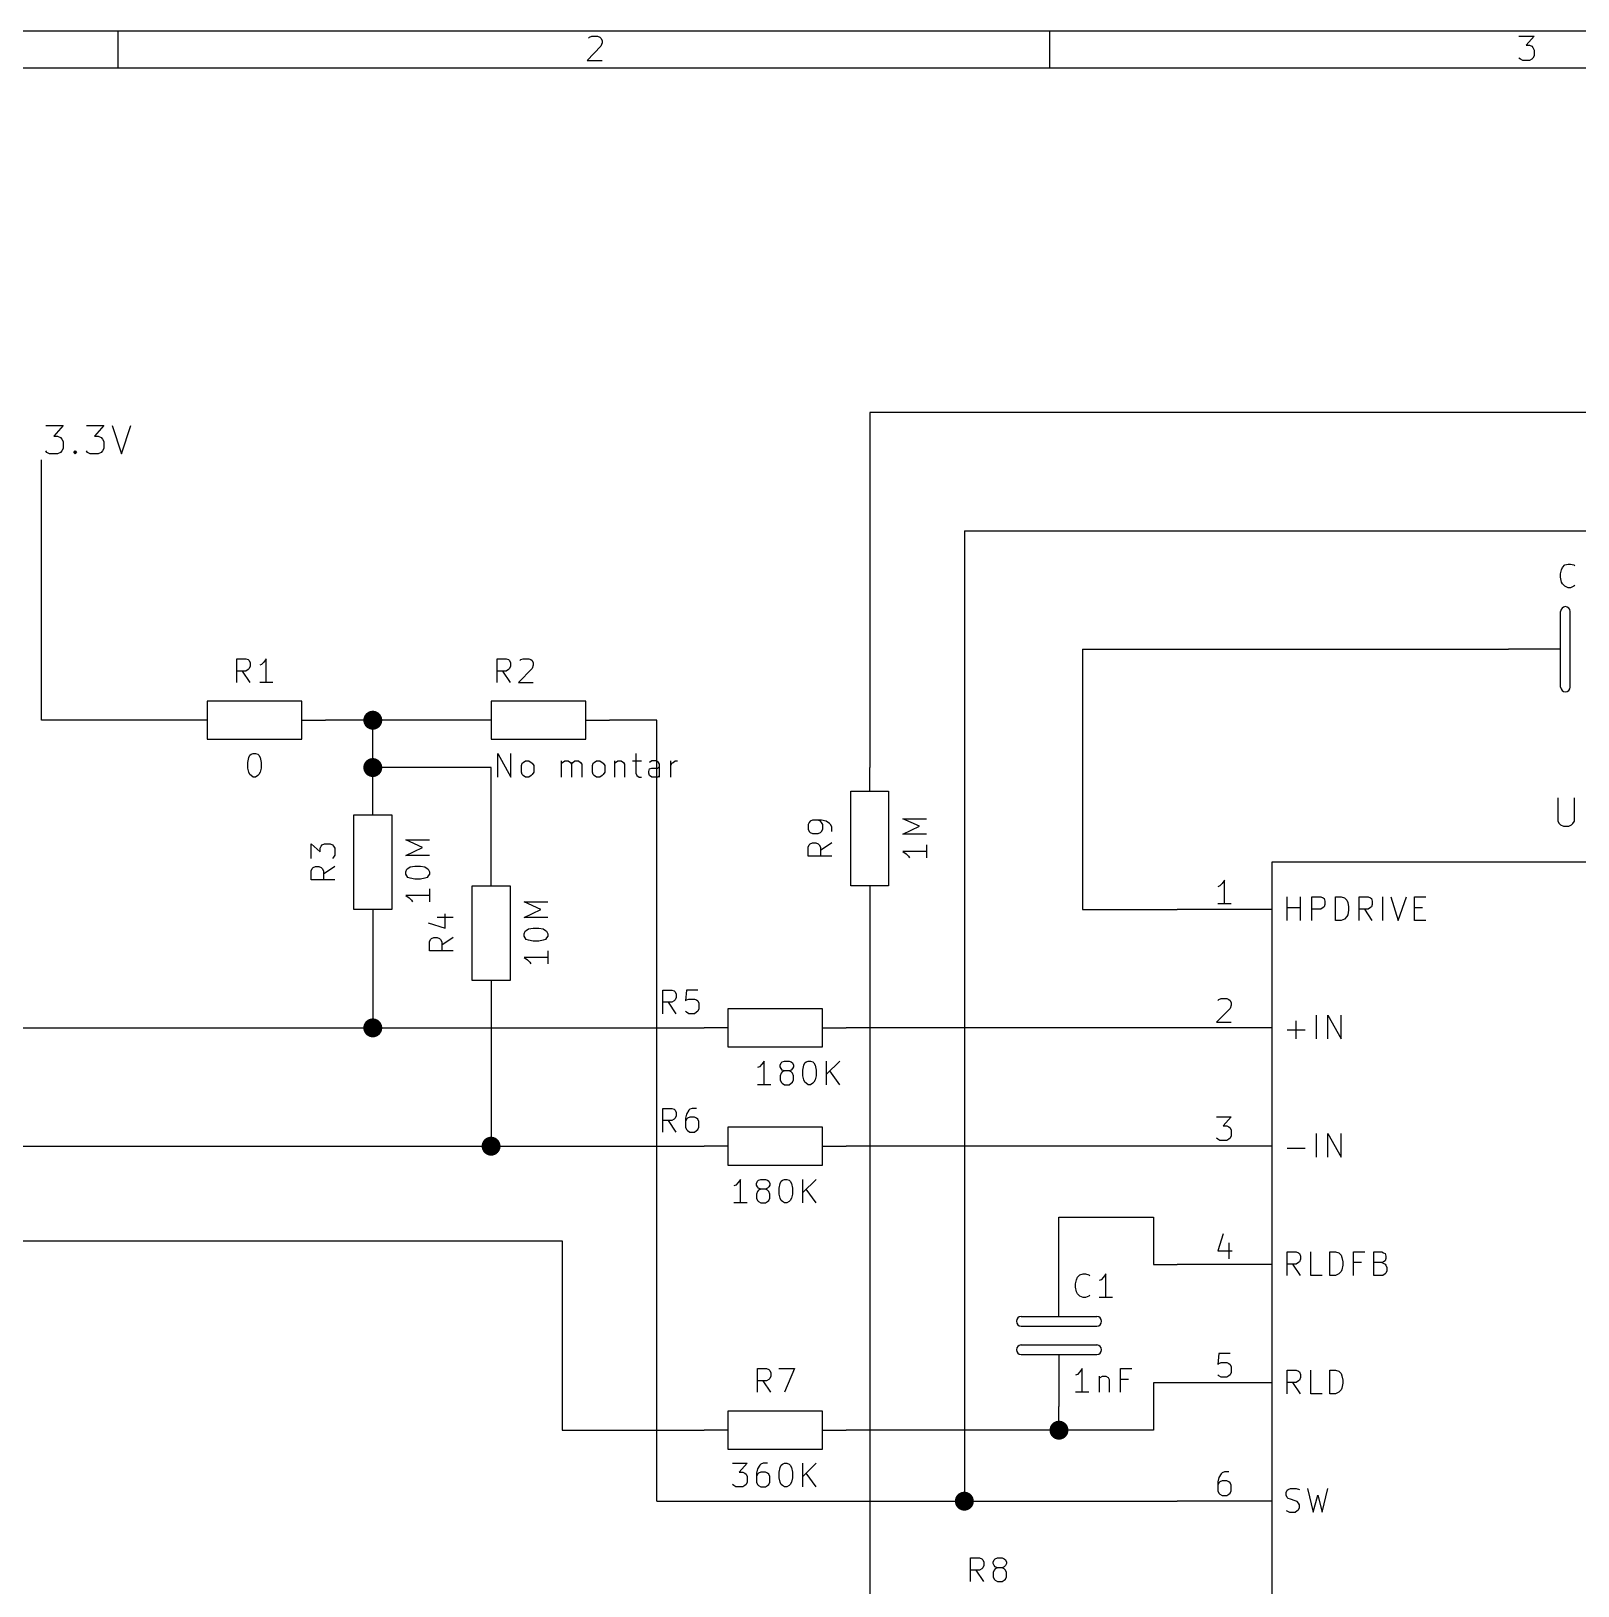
# Model space of a CAD drawing. Extents: x 10 to 287, y -200 to -10.
# Drawn here: x 55.3 to 138.3, y -93.4 to -10 of the extents above; entities that cross this region are included whole.
import ezdxf

# ---------------------------------------------------------------- set-up
doc = ezdxf.new("R2010")
doc.units = 0
doc.header["$MEASUREMENT"] = 0

msp = doc.modelspace()

# ---------------------------------------------------------------- linework, layer by layer
at = {"layer": 'Cyan 2'}
for p, q in [((137.414, -39.1414), (137.465, -38.9128)), ((137.414, -39.3192), (137.414, -39.1414)), ((137.465, -38.9128), (137.516, -38.7858)), ((137.516, -38.7858), (137.643, -38.6588)), ((137.643, -38.6588), (137.82, -38.608)), ((137.82, -38.608), (137.947, -38.608)), ((137.947, -38.608), (138.125, -38.6588)), ((138.125, -38.6588), (138.176, -38.7096)), ((137.465, -39.5732), (137.414, -39.3192)), ((137.516, -39.6748), (137.465, -39.5732)), ((137.643, -39.8018), (137.516, -39.6748)), ((137.82, -39.878), (137.643, -39.8018)), ((137.947, -39.878), (137.82, -39.878)), ((138.125, -39.8018), (137.947, -39.878)), ((138.176, -39.751), (138.125, -39.8018)), ((66.3702, -44.958), (66.3702, -43.688)), ((66.3702, -43.688), (66.8528, -43.688)), ((66.8528, -43.688), (66.9798, -43.7388)), ((66.9798, -43.7388), (67.0306, -43.7896)), ((67.0306, -44.2214), (66.9798, -44.2722)), ((67.0306, -43.7896), (67.0814, -43.9166)), ((67.0814, -44.0944), (67.0306, -44.2214)), ((67.0814, -43.9166), (67.0814, -44.0944)), ((67.691, -43.9928), (67.5894, -44.0436)), ((67.818, -43.8658), (67.691, -43.9928)), ((67.945, -43.688), (67.818, -43.8658)), ((67.945, -44.958), (67.945, -43.688)), ((80.3402, -44.958), (80.3402, -43.688)), ((80.3402, -43.688), (80.8228, -43.688)), ((80.8228, -43.688), (80.9498, -43.7388)), ((80.9498, -43.7388), (81.0006, -43.7896)), ((81.0006, -44.2214), (80.9498, -44.2722)), ((81.0006, -43.7896), (81.0514, -43.9166)), ((81.0514, -44.0944), (81.0006, -44.2214)), ((81.0514, -43.9166), (81.0514, -44.0944)), ((82.2198, -44.2214), (81.4832, -44.958)), ((81.5594, -43.7896), (81.6102, -43.7388)), ((81.6102, -43.7388), (81.7372, -43.688)), ((81.7372, -43.688), (82.042, -43.688)), ((82.042, -43.688), (82.1436, -43.7388)), ((82.1436, -43.7388), (82.2198, -43.7896)), ((82.2198, -43.7896), (82.2706, -43.9166)), ((82.2706, -44.0436), (82.2198, -44.2214)), ((82.2706, -43.9166), (82.2706, -44.0436)), ((66.8528, -44.3484), (66.3702, -44.3484)), ((67.0814, -44.958), (66.675, -44.3484)), ((66.9798, -44.2722), (66.8528, -44.3484)), ((68.3006, -44.958), (67.5894, -44.958)), ((80.8228, -44.3484), (80.3402, -44.3484)), ((81.0514, -44.958), (80.645, -44.3484)), ((80.9498, -44.2722), (80.8228, -44.3484)), ((81.4832, -44.958), (82.2706, -44.958)), ((66.9544, -49.2506), (67.0052, -48.9966)), ((67.0052, -48.9966), (67.056, -48.8696)), ((67.056, -48.8696), (67.1322, -48.8188)), ((67.1322, -48.8188), (67.2338, -48.768)), ((67.2338, -48.768), (67.3608, -48.768)), ((67.3608, -48.768), (67.4878, -48.8188)), ((67.4878, -48.8188), (67.5386, -48.8696)), ((67.5386, -48.8696), (67.6148, -48.9966)), ((67.6148, -48.9966), (67.6656, -49.2506)), ((80.3656, -50.038), (80.3656, -48.768)), ((80.3656, -48.768), (81.0768, -50.038)), ((81.0768, -50.038), (81.0768, -48.768)), ((81.7372, -49.2506), (81.8642, -49.1744)), ((81.8642, -49.1744), (82.042, -49.1744)), ((82.042, -49.1744), (82.169, -49.2506)), ((83.7946, -50.038), (83.7946, -49.1744)), ((83.8454, -49.2506), (83.9724, -49.1744)), ((83.9724, -49.1744), (84.1502, -49.1744)), ((84.1502, -49.1744), (84.2772, -49.2506)), ((84.4042, -49.2506), (84.5058, -49.1744)), ((84.5058, -49.1744), (84.709, -49.1744)), ((84.709, -49.1744), (84.8106, -49.2506)), ((85.5472, -49.2506), (85.6742, -49.1744)), ((85.6742, -49.1744), (85.852, -49.1744)), ((85.852, -49.1744), (85.979, -49.2506)), ((86.6394, -49.1744), (86.6394, -50.038)), ((86.6902, -49.2506), (86.8172, -49.1744)), ((86.8172, -49.1744), (86.995, -49.1744)), ((86.995, -49.1744), (87.122, -49.2506)), ((87.6046, -49.1744), (88.0872, -49.1744)), ((87.7824, -48.768), (87.7824, -49.8348)), ((88.646, -49.1744), (88.519, -49.2506)), ((88.8746, -49.1744), (88.646, -49.1744)), ((89.0016, -49.2506), (88.8746, -49.1744)), ((89.662, -50.038), (89.662, -49.1744)), ((89.789, -49.2506), (89.8906, -49.1744)), ((89.8906, -49.1744), (90.0176, -49.1744)), ((66.9544, -49.5554), (66.9544, -49.2506)), ((67.0052, -49.784), (66.9544, -49.5554)), ((67.056, -49.911), (67.0052, -49.784)), ((67.1322, -49.9618), (67.056, -49.911)), ((67.2338, -50.038), (67.1322, -49.9618)), ((67.3608, -50.038), (67.2338, -50.038)), ((67.4878, -49.9618), (67.3608, -50.038)), ((67.5386, -49.911), (67.4878, -49.9618)), ((67.6148, -49.784), (67.5386, -49.911)), ((67.6656, -49.5554), (67.6148, -49.784)), ((67.6656, -49.2506), (67.6656, -49.5554)), ((81.6356, -49.4284), (81.6864, -49.3014)), ((81.6356, -49.784), (81.6356, -49.4284)), ((81.6864, -49.911), (81.6356, -49.784)), ((81.6864, -49.3014), (81.7372, -49.2506)), ((81.7372, -49.9618), (81.6864, -49.911)), ((81.8642, -50.038), (81.7372, -49.9618)), ((82.042, -50.038), (81.8642, -50.038)), ((82.169, -49.9618), (82.042, -50.038)), ((82.169, -49.2506), (82.2198, -49.3014)), ((82.2198, -49.911), (82.169, -49.9618)), ((82.2198, -49.3014), (82.296, -49.4284)), ((82.296, -49.784), (82.2198, -49.911)), ((82.296, -49.4284), (82.296, -49.784)), ((83.7946, -49.3014), (83.8454, -49.2506)), ((84.2772, -49.2506), (84.328, -49.3522)), ((84.328, -49.3522), (84.4042, -49.2506)), ((84.328, -49.3522), (84.328, -50.038)), ((84.8106, -49.2506), (84.8868, -49.3522)), ((84.8868, -49.3522), (84.8868, -50.038)), ((85.4456, -49.4284), (85.4964, -49.3014)), ((85.4456, -49.784), (85.4456, -49.4284)), ((85.4964, -49.911), (85.4456, -49.784)), ((85.4964, -49.3014), (85.5472, -49.2506)), ((85.5472, -49.9618), (85.4964, -49.911)), ((85.6742, -50.038), (85.5472, -49.9618)), ((85.852, -50.038), (85.6742, -50.038)), ((85.979, -49.9618), (85.852, -50.038)), ((85.979, -49.2506), (86.0298, -49.3014)), ((86.0298, -49.911), (85.979, -49.9618)), ((86.0298, -49.3014), (86.106, -49.4284)), ((86.106, -49.784), (86.0298, -49.911)), ((86.106, -49.4284), (86.106, -49.784)), ((86.6394, -49.3014), (86.6902, -49.2506)), ((87.122, -49.2506), (87.1728, -49.3522)), ((87.1728, -49.3522), (87.1728, -50.038)), ((87.7824, -49.8348), (87.8332, -49.9618)), ((87.8332, -49.9618), (87.9602, -50.038)), ((87.9602, -50.038), (88.0872, -50.038)), ((88.4682, -49.7332), (88.519, -49.6062)), ((88.4682, -49.8348), (88.4682, -49.7332)), ((88.519, -49.9618), (88.4682, -49.8348)), ((88.519, -49.6062), (88.646, -49.5554)), ((88.646, -50.038), (88.519, -49.9618)), ((88.646, -49.5554), (88.9508, -49.5554)), ((88.9508, -50.038), (88.646, -50.038)), ((88.9508, -49.5554), (89.0524, -49.4792)), ((89.0524, -49.9618), (88.9508, -50.038)), ((89.0524, -49.3522), (89.0016, -49.2506)), ((89.0524, -50.038), (89.0524, -49.3522)), ((89.662, -49.4284), (89.7128, -49.3014)), ((89.7128, -49.3014), (89.789, -49.2506)), ((137.262, -51.1556), (137.262, -52.4002)), ((138.151, -52.4002), (138.151, -51.1556)), ((97.0788, -52.4764), (97.028, -52.578)), ((97.1296, -52.4002), (97.0788, -52.4764)), ((97.2566, -52.3494), (97.1296, -52.4002)), ((97.7392, -52.3494), (97.2566, -52.3494)), ((97.6884, -52.4002), (97.5614, -52.3494)), ((97.7392, -52.4764), (97.6884, -52.4002)), ((97.9932, -52.4002), (97.7392, -52.3494)), ((97.8154, -52.578), (97.7392, -52.4764)), ((98.171, -52.5272), (97.9932, -52.4002)), ((98.2218, -52.578), (98.171, -52.5272)), ((102.997, -52.6796), (102.108, -52.2732)), ((102.108, -52.2732), (103.378, -52.2732)), ((137.262, -52.4002), (137.338, -52.5272)), ((137.338, -52.5272), (137.414, -52.6034)), ((137.998, -52.6034), (138.074, -52.5272)), ((138.074, -52.5272), (138.151, -52.4002)), ((97.028, -52.578), (97.028, -52.832)), ((97.028, -52.832), (97.0788, -52.959)), ((97.0788, -52.959), (97.1296, -53.0098)), ((97.1296, -53.0098), (97.2566, -53.0606)), ((97.2566, -53.0606), (97.5614, -53.0606)), ((97.5614, -53.0606), (97.6884, -53.0098)), ((97.6884, -53.0098), (97.7392, -52.959)), ((97.7392, -52.959), (97.8154, -52.832)), ((97.8154, -52.832), (97.8154, -52.578)), ((98.298, -52.705), (98.2218, -52.578)), ((98.298, -52.959), (98.298, -52.705)), ((102.108, -53.1114), (102.997, -52.6796)), ((103.378, -53.1114), (102.108, -53.1114)), ((137.414, -52.6034), (137.566, -52.6796)), ((137.566, -52.6796), (137.846, -52.6796)), ((137.846, -52.6796), (137.998, -52.6034)), ((70.358, -54.4068), (70.358, -53.6194)), ((70.358, -53.6194), (70.8406, -54.0512)), ((70.8406, -53.848), (70.8914, -53.7464)), ((70.8406, -54.0512), (70.8406, -53.848)), ((70.8914, -53.7464), (70.9422, -53.6702)), ((70.9422, -53.6702), (71.0692, -53.6194)), ((71.0692, -53.6194), (71.374, -53.6194)), ((71.374, -53.6194), (71.501, -53.6702)), ((71.501, -53.6702), (71.5518, -53.7464)), ((71.5518, -53.7464), (71.628, -53.848)), ((71.628, -54.229), (71.5518, -54.3306)), ((71.628, -53.848), (71.628, -54.229)), ((76.327, -53.8226), (75.438, -53.4162)), ((75.438, -53.4162), (76.708, -53.4162)), ((75.438, -54.2544), (76.327, -53.8226)), ((97.028, -53.7972), (97.0788, -53.6702)), ((97.028, -54.2798), (97.028, -53.7972)), ((97.0788, -53.6702), (97.1296, -53.6194)), ((97.1296, -53.6194), (97.2566, -53.5686)), ((97.2566, -53.5686), (97.4344, -53.5686)), ((97.4344, -53.5686), (97.5614, -53.6194)), ((97.5614, -53.6194), (97.6122, -53.6702)), ((97.6122, -53.6702), (97.6884, -53.7972)), ((98.298, -53.5686), (97.6884, -53.975)), ((97.6884, -53.7972), (97.6884, -54.2798)), ((103.378, -54.0258), (102.108, -54.0258)), ((102.108, -54.0258), (102.286, -54.1528)), ((102.286, -54.1528), (102.413, -54.2798)), ((103.378, -53.6702), (103.378, -54.3814)), ((70.358, -55.0672), (70.4088, -54.9402)), ((70.358, -55.5498), (70.358, -55.0672)), ((70.4088, -54.9402), (70.4596, -54.8894)), ((70.4596, -54.8894), (70.5866, -54.8386)), ((70.5866, -54.8386), (70.7644, -54.8386)), ((70.7644, -54.8386), (70.8914, -54.8894)), ((70.8914, -54.8894), (70.9422, -54.9402)), ((70.9422, -54.9402), (71.0184, -55.0672)), ((71.628, -54.8386), (71.0184, -55.245)), ((71.0184, -55.0672), (71.0184, -55.5498)), ((71.5518, -54.3306), (71.501, -54.4068)), ((76.708, -54.2544), (75.438, -54.2544)), ((75.438, -55.118), (75.4888, -54.991)), ((75.4888, -54.991), (75.5396, -54.9402)), ((75.5396, -54.9402), (75.6666, -54.864)), ((75.6666, -54.864), (75.9206, -54.8132)), ((75.9206, -54.8132), (76.2254, -54.8132)), ((76.2254, -54.8132), (76.454, -54.864)), ((76.454, -54.864), (76.581, -54.9402)), ((76.581, -54.9402), (76.6318, -54.991)), ((76.6318, -54.991), (76.708, -55.118)), ((98.298, -54.2798), (97.028, -54.2798)), ((102.413, -54.2798), (102.464, -54.3814)), ((71.628, -55.5498), (70.358, -55.5498)), ((75.438, -55.245), (75.438, -55.118)), ((75.4888, -55.3466), (75.438, -55.245)), ((75.5396, -55.4228), (75.4888, -55.3466)), ((75.6666, -55.4736), (75.5396, -55.4228)), ((75.9206, -55.5244), (75.6666, -55.4736)), ((76.2254, -55.5244), (75.9206, -55.5244)), ((76.454, -55.4736), (76.2254, -55.5244)), ((76.581, -55.4228), (76.454, -55.4736)), ((76.6318, -55.3466), (76.581, -55.4228)), ((76.708, -55.245), (76.6318, -55.3466)), ((76.708, -55.118), (76.708, -55.245)), ((76.708, -56.388), (75.438, -56.388)), ((75.438, -56.388), (75.6158, -56.515)), ((75.6158, -56.515), (75.7428, -56.642)), ((75.7428, -56.642), (75.7936, -56.7436)), ((76.708, -56.0324), (76.708, -56.7436)), ((122.733, -57.7342), (122.733, -56.4642)), ((123.444, -57.7342), (123.444, -56.4642)), ((124.054, -57.7342), (124.054, -56.4642)), ((124.054, -56.4642), (124.536, -56.4642)), ((124.536, -56.4642), (124.663, -56.515)), ((124.663, -56.515), (124.714, -56.5658)), ((124.714, -56.5658), (124.765, -56.6928)), ((124.765, -56.6928), (124.765, -56.8706)), ((125.324, -57.7342), (125.324, -56.4642)), ((125.324, -56.4642), (125.628, -56.4642)), ((125.628, -56.4642), (125.806, -56.515)), ((125.806, -56.515), (125.933, -56.642)), ((125.933, -56.642), (125.984, -56.769)), ((126.594, -57.7342), (126.594, -56.4642)), ((126.594, -56.4642), (127.076, -56.4642)), ((127.076, -56.4642), (127.203, -56.515)), ((127.203, -56.515), (127.254, -56.5658)), ((127.254, -56.5658), (127.305, -56.6928)), ((127.305, -56.6928), (127.305, -56.8706)), ((127.864, -57.7342), (127.864, -56.4642)), ((128.295, -56.4642), (128.702, -57.7342)), ((128.702, -57.7342), (129.134, -56.4642)), ((129.565, -57.7342), (129.565, -56.4642)), ((129.565, -56.4642), (130.175, -56.4642)), ((77.1144, -57.5564), (77.978, -57.5564)), ((77.5462, -58.1406), (77.5462, -57.3786)), ((82.677, -57.15), (81.788, -56.7436)), ((81.788, -56.7436), (83.058, -56.7436)), ((81.788, -57.5818), (82.677, -57.15)), ((122.733, -57.0484), (123.444, -57.0484)), ((124.536, -57.1246), (124.054, -57.1246)), ((124.663, -57.0484), (124.536, -57.1246)), ((124.714, -56.9976), (124.663, -57.0484)), ((124.765, -56.8706), (124.714, -56.9976)), ((125.933, -57.531), (125.806, -57.658)), ((125.984, -57.4294), (125.933, -57.531)), ((125.984, -56.769), (126.035, -56.9976)), ((126.035, -57.1754), (125.984, -57.4294)), ((126.035, -56.9976), (126.035, -57.1754)), ((127.076, -57.1246), (126.594, -57.1246)), ((127.305, -57.7342), (126.898, -57.1246)), ((127.203, -57.0484), (127.076, -57.1246)), ((127.254, -56.9976), (127.203, -57.0484)), ((127.305, -56.8706), (127.254, -56.9976)), ((129.565, -57.0484), (129.997, -57.0484)), ((76.6318, -57.8612), (77.5462, -58.1406)), ((83.058, -57.5818), (81.788, -57.5818)), ((81.788, -58.4454), (81.8388, -58.3184)), ((81.8388, -58.3184), (81.8896, -58.2676)), ((81.8896, -58.2676), (82.0166, -58.1914)), ((82.0166, -58.1914), (82.2706, -58.1406)), ((82.2706, -58.1406), (82.5754, -58.1406)), ((82.5754, -58.1406), (82.804, -58.1914)), ((82.804, -58.1914), (82.931, -58.2676)), ((82.931, -58.2676), (82.9818, -58.3184)), ((82.9818, -58.3184), (83.058, -58.4454)), ((125.628, -57.7342), (125.324, -57.7342)), ((125.806, -57.658), (125.628, -57.7342)), ((130.175, -57.7342), (129.565, -57.7342)), ((76.708, -58.8772), (76.7588, -58.7502)), ((76.708, -59.3598), (76.708, -58.8772)), ((76.7588, -58.7502), (76.8096, -58.6994)), ((76.8096, -58.6994), (76.9366, -58.6486)), ((76.9366, -58.6486), (77.1144, -58.6486)), ((77.1144, -58.6486), (77.2414, -58.6994)), ((77.2414, -58.6994), (77.2922, -58.7502)), ((77.2922, -58.7502), (77.3684, -58.8772)), ((77.978, -58.6486), (77.3684, -59.055)), ((77.3684, -58.8772), (77.3684, -59.3598)), ((81.788, -58.5724), (81.788, -58.4454)), ((81.8388, -58.674), (81.788, -58.5724)), ((81.8896, -58.7502), (81.8388, -58.674)), ((82.0166, -58.801), (81.8896, -58.7502)), ((82.2706, -58.8518), (82.0166, -58.801)), ((82.5754, -58.8518), (82.2706, -58.8518)), ((82.804, -58.801), (82.5754, -58.8518)), ((82.931, -58.7502), (82.804, -58.801)), ((82.9818, -58.674), (82.931, -58.7502)), ((83.058, -58.5724), (82.9818, -58.674)), ((83.058, -58.4454), (83.058, -58.5724)), ((77.978, -59.3598), (76.708, -59.3598)), ((83.058, -59.7154), (81.788, -59.7154)), ((81.788, -59.7154), (81.9658, -59.8424)), ((81.9658, -59.8424), (82.0928, -59.9694)), ((82.0928, -59.9694), (82.1436, -60.071)), ((83.058, -59.3598), (83.058, -60.071)), ((89.2302, -62.738), (89.2302, -61.468)), ((89.2302, -61.468), (89.7128, -61.468)), ((89.7128, -61.468), (89.8398, -61.5188)), ((89.8398, -61.5188), (89.8906, -61.5696)), ((89.8906, -61.5696), (89.9414, -61.6966)), ((89.9414, -61.6966), (89.9414, -61.8744)), ((90.5002, -61.468), (90.4494, -62.0522)), ((91.1098, -61.468), (90.5002, -61.468)), ((89.7128, -62.1284), (89.2302, -62.1284)), ((89.9414, -62.738), (89.535, -62.1284)), ((89.8398, -62.0522), (89.7128, -62.1284)), ((89.8906, -62.0014), (89.8398, -62.0522)), ((89.9414, -61.8744), (89.8906, -62.0014)), ((90.4494, -62.0522), (90.5002, -62.0014)), ((90.5002, -62.0014), (90.6272, -61.9506)), ((90.6272, -61.9506), (90.932, -61.9506)), ((90.932, -61.9506), (91.0336, -62.0014)), ((91.0336, -62.0014), (91.1098, -62.0522)), ((91.1098, -62.0522), (91.1606, -62.1792)), ((91.1606, -62.484), (91.1098, -62.611)), ((91.1606, -62.1792), (91.1606, -62.484)), ((90.5002, -62.6618), (90.4494, -62.611)), ((90.6272, -62.738), (90.5002, -62.6618)), ((90.932, -62.738), (90.6272, -62.738)), ((91.0336, -62.6618), (90.932, -62.738)), ((91.1098, -62.611), (91.0336, -62.6618)), ((123.215, -64.0842), (123.215, -63.119)), ((124.308, -64.0842), (124.308, -62.8142)), ((124.917, -64.0842), (124.917, -62.8142)), ((124.917, -62.8142), (125.628, -64.0842)), ((125.628, -64.0842), (125.628, -62.8142)), ((122.733, -63.6016), (123.698, -63.6016)), ((94.4118, -65.5828), (94.3102, -65.6336)), ((94.5388, -65.4558), (94.4118, -65.5828)), ((94.6658, -65.278), (94.5388, -65.4558)), ((94.6658, -66.548), (94.6658, -65.278)), ((95.5294, -65.5066), (95.5802, -65.3796)), ((95.5294, -65.5828), (95.5294, -65.5066)), ((95.5802, -65.6844), (95.5294, -65.5828)), ((95.5802, -65.3796), (95.631, -65.3288)), ((95.631, -65.7606), (95.5802, -65.6844)), ((95.631, -65.8622), (95.5802, -65.9384)), ((95.631, -65.3288), (95.758, -65.278)), ((95.758, -65.8114), (95.631, -65.7606)), ((95.758, -65.8114), (95.631, -65.8622)), ((95.758, -65.278), (96.012, -65.278)), ((96.012, -65.8114), (95.758, -65.8114)), ((96.012, -65.278), (96.1136, -65.3288)), ((96.1136, -65.7606), (96.012, -65.8114)), ((96.1136, -65.8622), (96.012, -65.8114)), ((96.1136, -65.3288), (96.1898, -65.3796)), ((96.1898, -65.6844), (96.1136, -65.7606)), ((96.1898, -65.9384), (96.1136, -65.8622)), ((96.1898, -65.3796), (96.2406, -65.5066)), ((96.2406, -65.5828), (96.1898, -65.6844)), ((96.2406, -65.5066), (96.2406, -65.5828)), ((96.7486, -65.7606), (96.7994, -65.5066)), ((96.7486, -66.0654), (96.7486, -65.7606)), ((96.7994, -65.5066), (96.8502, -65.3796)), ((96.8502, -65.3796), (96.9264, -65.3288)), ((96.9264, -65.3288), (97.028, -65.278)), ((97.028, -65.278), (97.155, -65.278)), ((97.155, -65.278), (97.282, -65.3288)), ((97.282, -65.3288), (97.3328, -65.3796)), ((97.3328, -65.3796), (97.409, -65.5066)), ((97.409, -65.5066), (97.4598, -65.7606)), ((97.4598, -65.7606), (97.4598, -66.0654)), ((98.0186, -66.548), (98.0186, -65.278)), ((98.7298, -65.278), (98.0186, -65.9892)), ((98.7298, -66.548), (98.1964, -65.8114)), ((95.0214, -66.548), (94.3102, -66.548)), ((95.5802, -65.9384), (95.5294, -66.0654)), ((95.5294, -66.0654), (95.5294, -66.294)), ((95.5294, -66.294), (95.5802, -66.421)), ((95.5802, -66.421), (95.631, -66.4718)), ((95.631, -66.4718), (95.758, -66.548)), ((95.758, -66.548), (96.012, -66.548)), ((96.012, -66.548), (96.1136, -66.4718)), ((96.1136, -66.4718), (96.1898, -66.421)), ((96.2406, -66.0654), (96.1898, -65.9384)), ((96.1898, -66.421), (96.2406, -66.294)), ((96.2406, -66.294), (96.2406, -66.0654)), ((96.7994, -66.294), (96.7486, -66.0654)), ((96.8502, -66.421), (96.7994, -66.294)), ((96.9264, -66.4718), (96.8502, -66.421)), ((97.028, -66.548), (96.9264, -66.4718)), ((97.155, -66.548), (97.028, -66.548)), ((97.282, -66.4718), (97.155, -66.548)), ((97.3328, -66.421), (97.282, -66.4718)), ((97.409, -66.294), (97.3328, -66.421)), ((97.4598, -66.0654), (97.409, -66.294)), ((89.2302, -69.088), (89.2302, -67.818)), ((89.2302, -67.818), (89.7128, -67.818)), ((89.7128, -67.818), (89.8398, -67.8688)), ((89.8398, -68.4022), (89.7128, -68.4784)), ((89.8398, -67.8688), (89.8906, -67.9196)), ((89.8906, -68.3514), (89.8398, -68.4022)), ((89.8906, -67.9196), (89.9414, -68.0466)), ((89.9414, -68.2244), (89.8906, -68.3514)), ((89.9414, -68.0466), (89.9414, -68.2244)), ((90.5002, -68.1228), (90.4494, -68.3514)), ((90.4494, -68.3514), (90.4494, -68.834)), ((90.5002, -68.4022), (90.4494, -68.5292)), ((90.6272, -67.9196), (90.5002, -68.1228)), ((90.551, -68.3514), (90.5002, -68.4022)), ((90.678, -68.3006), (90.551, -68.3514)), ((90.678, -67.8688), (90.6272, -67.9196)), ((90.805, -67.818), (90.678, -67.8688)), ((90.932, -68.3006), (90.678, -68.3006)), ((91.0336, -67.818), (90.805, -67.818)), ((91.0336, -68.3514), (90.932, -68.3006)), ((91.1098, -68.4022), (91.0336, -68.3514)), ((91.1606, -68.5292), (91.1098, -68.4022)), ((89.7128, -68.4784), (89.2302, -68.4784)), ((89.9414, -69.088), (89.535, -68.4784)), ((90.4494, -68.834), (90.5002, -68.961)), ((90.5002, -68.961), (90.551, -69.0118)), ((90.551, -69.0118), (90.678, -69.088)), ((90.678, -69.088), (90.932, -69.088)), ((90.932, -69.088), (91.0336, -69.0118)), ((91.0336, -69.0118), (91.1098, -68.961)), ((91.1098, -68.961), (91.1606, -68.834)), ((91.1606, -68.834), (91.1606, -68.5292)), ((124.308, -70.4342), (124.308, -69.1642)), ((124.917, -70.4342), (124.917, -69.1642)), ((124.917, -69.1642), (125.628, -70.4342)), ((125.628, -70.4342), (125.628, -69.1642)), ((122.733, -69.9516), (123.698, -69.9516)), ((93.3958, -71.628), (93.2688, -71.8058)), ((93.3958, -72.898), (93.3958, -71.628)), ((94.2594, -71.8566), (94.3102, -71.7296)), ((94.3102, -71.7296), (94.361, -71.6788)), ((94.361, -71.6788), (94.488, -71.628)), ((94.488, -71.628), (94.742, -71.628)), ((94.742, -71.628), (94.8436, -71.6788)), ((94.8436, -71.6788), (94.9198, -71.7296)), ((94.9198, -71.7296), (94.9706, -71.8566)), ((95.5294, -71.8566), (95.5802, -71.7296)), ((95.5802, -71.7296), (95.6564, -71.6788)), ((95.6564, -71.6788), (95.758, -71.628)), ((95.758, -71.628), (95.885, -71.628)), ((95.885, -71.628), (96.012, -71.6788)), ((96.012, -71.6788), (96.0628, -71.7296)), ((96.0628, -71.7296), (96.139, -71.8566)), ((96.7486, -72.898), (96.7486, -71.628)), ((97.4598, -71.628), (96.7486, -72.3392)), ((93.1418, -71.9328), (93.0402, -71.9836)), ((93.2688, -71.8058), (93.1418, -71.9328)), ((94.2594, -71.9328), (94.2594, -71.8566)), ((94.3102, -72.0344), (94.2594, -71.9328)), ((94.3102, -72.2884), (94.2594, -72.4154)), ((94.2594, -72.4154), (94.2594, -72.644)), ((94.361, -72.1106), (94.3102, -72.0344)), ((94.361, -72.2122), (94.3102, -72.2884)), ((94.488, -72.1614), (94.361, -72.1106)), ((94.488, -72.1614), (94.361, -72.2122)), ((94.742, -72.1614), (94.488, -72.1614)), ((94.8436, -72.1106), (94.742, -72.1614)), ((94.8436, -72.2122), (94.742, -72.1614)), ((94.9198, -72.0344), (94.8436, -72.1106)), ((94.9198, -72.2884), (94.8436, -72.2122)), ((94.9706, -71.9328), (94.9198, -72.0344)), ((94.9706, -72.4154), (94.9198, -72.2884)), ((94.9706, -71.8566), (94.9706, -71.9328)), ((94.9706, -72.644), (94.9706, -72.4154)), ((95.4786, -72.1106), (95.5294, -71.8566)), ((95.4786, -72.4154), (95.4786, -72.1106)), ((95.5294, -72.644), (95.4786, -72.4154)), ((96.139, -71.8566), (96.1898, -72.1106)), ((96.1898, -72.4154), (96.139, -72.644)), ((96.1898, -72.1106), (96.1898, -72.4154)), ((97.4598, -72.898), (96.9264, -72.1614)), ((93.7514, -72.898), (93.0402, -72.898)), ((94.2594, -72.644), (94.3102, -72.771)), ((94.3102, -72.771), (94.361, -72.8218)), ((94.361, -72.8218), (94.488, -72.898)), ((94.488, -72.898), (94.742, -72.898)), ((94.742, -72.898), (94.8436, -72.8218)), ((94.8436, -72.8218), (94.9198, -72.771)), ((94.9198, -72.771), (94.9706, -72.644)), ((95.5802, -72.771), (95.5294, -72.644)), ((95.6564, -72.8218), (95.5802, -72.771)), ((95.758, -72.898), (95.6564, -72.8218)), ((95.885, -72.898), (95.758, -72.898)), ((96.012, -72.8218), (95.885, -72.898)), ((96.0628, -72.771), (96.012, -72.8218)), ((96.139, -72.644), (96.0628, -72.771)), ((122.733, -76.7842), (122.733, -75.5142)), ((122.733, -75.5142), (123.215, -75.5142)), ((123.215, -75.5142), (123.342, -75.565)), ((123.342, -75.565), (123.393, -75.6158)), ((123.393, -75.6158), (123.444, -75.7428)), ((123.444, -75.9206), (123.393, -76.0476)), ((123.444, -75.7428), (123.444, -75.9206)), ((124.003, -76.7842), (124.003, -75.5142)), ((125.019, -76.7842), (125.019, -75.5142)), ((125.019, -75.5142), (125.324, -75.5142)), ((125.324, -75.5142), (125.501, -75.565)), ((125.501, -75.565), (125.628, -75.692)), ((125.628, -75.692), (125.679, -75.819)), ((125.679, -75.819), (125.73, -76.0476)), ((126.289, -76.7842), (126.289, -75.5142)), ((126.289, -75.5142), (126.898, -75.5142)), ((127.381, -76.7842), (127.381, -75.5142)), ((127.381, -75.5142), (127.813, -75.5142)), ((127.813, -75.5142), (127.914, -75.565)), ((127.914, -75.565), (127.991, -75.6158)), ((127.991, -75.6158), (128.041, -75.7428)), ((128.041, -75.8698), (127.991, -75.9968)), ((128.041, -75.7428), (128.041, -75.8698)), ((111.481, -76.8858), (111.608, -76.7588)), ((111.608, -76.7588), (111.785, -76.708)), ((111.785, -76.708), (111.912, -76.708)), ((111.912, -76.708), (112.09, -76.7588)), ((112.09, -76.7588), (112.141, -76.8096)), ((113.005, -76.708), (112.878, -76.8858)), ((113.005, -77.978), (113.005, -76.708)), ((123.215, -76.1746), (122.733, -76.1746)), ((123.444, -76.7842), (123.038, -76.1746)), ((123.342, -76.0984), (123.215, -76.1746)), ((123.393, -76.0476), (123.342, -76.0984)), ((125.501, -76.708), (125.324, -76.7842)), ((125.628, -76.581), (125.501, -76.708)), ((125.679, -76.4794), (125.628, -76.581)), ((125.73, -76.2254), (125.679, -76.4794)), ((125.73, -76.0476), (125.73, -76.2254)), ((126.721, -76.0984), (126.289, -76.0984)), ((127.813, -76.0984), (127.381, -76.0984)), ((127.914, -76.0476), (127.813, -76.0984)), ((127.813, -76.0984), (127.991, -76.1746)), ((127.991, -76.708), (127.864, -76.7842)), ((127.991, -75.9968), (127.914, -76.0476)), ((127.991, -76.1746), (128.041, -76.2254)), ((128.041, -76.6572), (127.991, -76.708)), ((128.041, -76.2254), (128.092, -76.3524)), ((128.092, -76.5302), (128.041, -76.6572)), ((128.092, -76.3524), (128.092, -76.5302)), ((111.379, -77.2414), (111.43, -77.0128)), ((111.379, -77.4192), (111.379, -77.2414)), ((111.43, -77.6732), (111.379, -77.4192)), ((111.43, -77.0128), (111.481, -76.8858)), ((112.751, -77.0128), (112.649, -77.0636)), ((112.878, -76.8858), (112.751, -77.0128)), ((124.612, -76.7842), (124.003, -76.7842)), ((125.324, -76.7842), (125.019, -76.7842)), ((127.864, -76.7842), (127.381, -76.7842)), ((111.481, -77.7748), (111.43, -77.6732)), ((111.608, -77.9018), (111.481, -77.7748)), ((111.785, -77.978), (111.608, -77.9018)), ((111.912, -77.978), (111.785, -77.978)), ((112.09, -77.9018), (111.912, -77.978)), ((112.141, -77.851), (112.09, -77.9018)), ((113.36, -77.978), (112.649, -77.978)), ((94.3102, -83.058), (94.3102, -81.788)), ((94.3102, -81.788), (94.7928, -81.788)), ((94.7928, -82.4484), (94.3102, -82.4484)), ((95.0214, -83.058), (94.615, -82.4484)), ((94.7928, -81.788), (94.9198, -81.8388)), ((94.9198, -82.3722), (94.7928, -82.4484)), ((94.9198, -81.8388), (94.9706, -81.8896)), ((94.9706, -82.3214), (94.9198, -82.3722)), ((94.9706, -81.8896), (95.0214, -82.0166)), ((95.0214, -82.1944), (94.9706, -82.3214)), ((95.0214, -82.0166), (95.0214, -82.1944)), ((95.4532, -81.788), (96.2914, -81.788)), ((96.2914, -81.788), (95.758, -83.058)), ((111.481, -82.0928), (111.379, -82.1436)), ((111.608, -81.9658), (111.481, -82.0928)), ((111.735, -81.788), (111.608, -81.9658)), ((111.735, -83.058), (111.735, -81.788)), ((112.649, -82.1944), (112.649, -83.058)), ((112.649, -82.3214), (112.7, -82.2706)), ((112.7, -82.2706), (112.827, -82.1944)), ((112.827, -82.1944), (113.005, -82.1944)), ((113.005, -82.1944), (113.132, -82.2706)), ((113.132, -82.2706), (113.182, -82.3722)), ((113.182, -82.3722), (113.182, -83.058)), ((113.792, -83.058), (113.792, -81.788)), ((113.792, -81.788), (114.402, -81.788)), ((114.224, -82.3722), (113.792, -82.3722)), ((122.733, -83.1342), (122.733, -81.8642)), ((122.733, -81.8642), (123.215, -81.8642)), ((123.215, -82.5246), (122.733, -82.5246)), ((123.444, -83.1342), (123.038, -82.5246)), ((123.215, -81.8642), (123.342, -81.915)), ((123.342, -82.4484), (123.215, -82.5246)), ((123.342, -81.915), (123.393, -81.9658)), ((123.393, -82.3976), (123.342, -82.4484)), ((123.393, -81.9658), (123.444, -82.0928)), ((123.444, -82.2706), (123.393, -82.3976)), ((123.444, -82.0928), (123.444, -82.2706)), ((124.003, -83.1342), (124.003, -81.8642)), ((125.019, -83.1342), (125.019, -81.8642)), ((125.019, -81.8642), (125.324, -81.8642)), ((125.324, -81.8642), (125.501, -81.915)), ((125.501, -81.915), (125.628, -82.042)), ((125.628, -82.042), (125.679, -82.169)), ((125.679, -82.169), (125.73, -82.3976)), ((125.73, -82.5754), (125.679, -82.8294)), ((125.73, -82.3976), (125.73, -82.5754)), ((112.09, -83.058), (111.379, -83.058)), ((124.612, -83.1342), (124.003, -83.1342)), ((125.324, -83.1342), (125.019, -83.1342)), ((125.501, -83.058), (125.324, -83.1342)), ((125.628, -82.931), (125.501, -83.058)), ((125.679, -82.8294), (125.628, -82.931)), ((92.964, -86.868), (93.7514, -86.868)), ((93.7514, -86.868), (93.3196, -87.3506)), ((93.3196, -87.3506), (93.5228, -87.3506)), ((93.5228, -87.3506), (93.6244, -87.4014)), ((93.6244, -87.4014), (93.7006, -87.4522)), ((93.7006, -87.4522), (93.7514, -87.5792)), ((93.7514, -87.5792), (93.7514, -87.884)), ((94.3102, -87.1728), (94.2594, -87.4014)), ((94.2594, -87.4014), (94.2594, -87.884)), ((94.3102, -87.4522), (94.2594, -87.5792)), ((94.4372, -86.9696), (94.3102, -87.1728)), ((94.361, -87.4014), (94.3102, -87.4522)), ((94.488, -87.3506), (94.361, -87.4014)), ((94.488, -86.9188), (94.4372, -86.9696)), ((94.615, -86.868), (94.488, -86.9188)), ((94.742, -87.3506), (94.488, -87.3506)), ((94.8436, -86.868), (94.615, -86.868)), ((94.8436, -87.4014), (94.742, -87.3506)), ((94.9198, -87.4522), (94.8436, -87.4014)), ((94.9706, -87.5792), (94.9198, -87.4522)), ((94.9706, -87.884), (94.9706, -87.5792)), ((95.4786, -87.3506), (95.5294, -87.0966)), ((95.4786, -87.6554), (95.4786, -87.3506)), ((95.5294, -87.0966), (95.5802, -86.9696)), ((95.5802, -86.9696), (95.6564, -86.9188)), ((95.6564, -86.9188), (95.758, -86.868)), ((95.758, -86.868), (95.885, -86.868)), ((95.885, -86.868), (96.012, -86.9188)), ((96.012, -86.9188), (96.0628, -86.9696)), ((96.0628, -86.9696), (96.139, -87.0966)), ((96.139, -87.0966), (96.1898, -87.3506)), ((96.1898, -87.3506), (96.1898, -87.6554)), ((96.7486, -88.138), (96.7486, -86.868)), ((97.4598, -86.868), (96.7486, -87.5792)), ((97.4598, -88.138), (96.9264, -87.4014)), ((93.0402, -88.0618), (92.964, -88.011)), ((93.1418, -88.138), (93.0402, -88.0618)), ((93.5228, -88.138), (93.1418, -88.138)), ((93.6244, -88.0618), (93.5228, -88.138)), ((93.7006, -88.011), (93.6244, -88.0618)), ((93.7514, -87.884), (93.7006, -88.011)), ((94.2594, -87.884), (94.3102, -88.011)), ((94.3102, -88.011), (94.361, -88.0618)), ((94.361, -88.0618), (94.488, -88.138)), ((94.488, -88.138), (94.742, -88.138)), ((94.742, -88.138), (94.8436, -88.0618)), ((94.8436, -88.0618), (94.9198, -88.011)), ((94.9198, -88.011), (94.9706, -87.884)), ((95.5294, -87.884), (95.4786, -87.6554)), ((95.5802, -88.011), (95.5294, -87.884)), ((95.6564, -88.0618), (95.5802, -88.011)), ((95.758, -88.138), (95.6564, -88.0618)), ((95.885, -88.138), (95.758, -88.138)), ((96.012, -88.0618), (95.885, -88.138)), ((96.0628, -88.011), (96.012, -88.0618)), ((96.139, -87.884), (96.0628, -88.011)), ((96.1898, -87.6554), (96.139, -87.884)), ((122.682, -88.4428), (122.733, -88.3158)), ((122.682, -88.5698), (122.682, -88.4428)), ((122.733, -88.3158), (122.784, -88.265)), ((122.784, -88.265), (122.911, -88.2142)), ((122.911, -88.2142), (123.215, -88.2142)), ((123.215, -88.2142), (123.393, -88.265)), ((123.825, -88.2142), (124.13, -89.4842)), ((124.612, -89.4842), (124.917, -88.2142)), ((122.733, -88.6968), (122.682, -88.5698)), ((122.784, -88.7476), (122.733, -88.6968)), ((122.911, -88.7984), (122.784, -88.7476)), ((123.165, -88.8746), (122.911, -88.7984)), ((123.266, -88.9254), (123.165, -88.8746)), ((123.342, -89.0016), (123.266, -88.9254)), ((123.393, -89.1032), (123.342, -89.0016)), ((123.342, -89.3572), (123.393, -89.2302)), ((123.393, -89.2302), (123.393, -89.1032)), ((124.13, -89.4842), (124.384, -88.5698)), ((124.384, -88.5698), (124.612, -89.4842)), ((122.682, -89.408), (122.86, -89.4842)), ((122.86, -89.4842), (123.165, -89.4842)), ((123.165, -89.4842), (123.266, -89.408)), ((123.266, -89.408), (123.342, -89.3572)), ((105.74, -93.218), (105.74, -91.948)), ((105.74, -91.948), (106.223, -91.948)), ((106.223, -92.6084), (105.74, -92.6084)), ((106.451, -93.218), (106.045, -92.6084)), ((106.223, -91.948), (106.35, -91.9988)), ((106.35, -92.5322), (106.223, -92.6084)), ((106.35, -91.9988), (106.401, -92.0496)), ((106.401, -92.4814), (106.35, -92.5322)), ((106.401, -92.0496), (106.451, -92.1766)), ((106.451, -92.3544), (106.401, -92.4814)), ((106.451, -92.1766), (106.451, -92.3544)), ((106.959, -92.1766), (107.01, -92.0496)), ((106.959, -92.2528), (106.959, -92.1766)), ((107.01, -92.3544), (106.959, -92.2528)), ((107.01, -92.6084), (106.959, -92.7354)), ((107.01, -92.0496), (107.061, -91.9988)), ((107.061, -92.4306), (107.01, -92.3544)), ((107.061, -92.5322), (107.01, -92.6084)), ((107.061, -91.9988), (107.188, -91.948)), ((107.188, -92.4814), (107.061, -92.4306)), ((107.188, -92.4814), (107.061, -92.5322)), ((107.188, -91.948), (107.442, -91.948)), ((107.442, -92.4814), (107.188, -92.4814)), ((107.442, -91.948), (107.544, -91.9988)), ((107.544, -92.4306), (107.442, -92.4814)), ((107.544, -92.5322), (107.442, -92.4814)), ((107.544, -91.9988), (107.62, -92.0496)), ((107.62, -92.3544), (107.544, -92.4306)), ((107.62, -92.6084), (107.544, -92.5322)), ((107.62, -92.0496), (107.671, -92.1766)), ((107.671, -92.2528), (107.62, -92.3544)), ((107.671, -92.7354), (107.62, -92.6084)), ((107.671, -92.1766), (107.671, -92.2528)), ((106.959, -92.7354), (106.959, -92.964)), ((106.959, -92.964), (107.01, -93.091)), ((107.01, -93.091), (107.061, -93.1418)), ((107.061, -93.1418), (107.188, -93.218)), ((107.188, -93.218), (107.442, -93.218)), ((107.442, -93.218), (107.544, -93.1418)), ((107.544, -93.1418), (107.62, -93.091)), ((107.62, -93.091), (107.671, -92.964)), ((107.671, -92.964), (107.671, -92.7354))]:
    msp.add_line(p, q, dxfattribs=at)
at = {"layer": 'Green 2'}
for p, q in [((196.85, -30.48), (100.33, -30.48)), ((100.33, -30.48), (100.33, -49.53)), ((55.88, -46.99), (55.88, -33.02)), ((105.41, -36.83), (105.41, -88.9)), ((105.41, -36.83), (204.47, -36.83)), ((111.76, -43.18), (111.76, -57.15)), ((111.76, -43.18), (134.62, -43.18)), ((63.5, -46.99), (55.88, -46.99)), ((78.74, -46.99), (71.12, -46.99)), ((73.66, -50.8), (73.66, -46.99)), ((88.9, -46.99), (86.36, -46.99)), ((88.9, -88.9), (88.9, -46.99)), ((80.01, -49.53), (73.66, -49.53)), ((80.01, -54.61), (80.01, -49.53)), ((100.33, -57.15), (100.33, -95.25)), ((111.76, -57.15), (116.84, -57.15)), ((73.66, -58.42), (73.66, -63.5)), ((80.01, -62.23), (80.01, -69.85)), ((46.99, -63.5), (91.44, -63.5)), ((116.84, -63.5), (99.06, -63.5)), ((43.18, -69.85), (91.44, -69.85)), ((116.84, -69.85), (99.06, -69.85)), ((110.49, -73.66), (115.57, -73.66)), ((110.49, -76.2), (110.49, -73.66)), ((115.57, -73.66), (115.57, -76.2)), ((46.99, -74.93), (83.82, -74.93)), ((83.82, -74.93), (83.82, -85.09)), ((115.57, -76.2), (116.84, -76.2)), ((115.57, -82.55), (115.57, -85.09)), ((116.84, -82.55), (115.57, -82.55)), ((110.49, -85.09), (110.49, -83.82)), ((83.82, -85.09), (91.44, -85.09)), ((115.57, -85.09), (99.06, -85.09)), ((88.9, -88.9), (116.84, -88.9))]:
    msp.add_line(p, q, dxfattribs=at)
at = {"layer": 'Green 2', "const_width": 0.508}
for points in [[(73.406, -46.99, 1), (73.914, -46.99, 1)], [(73.406, -49.53, 1), (73.914, -49.53, 1)], [(73.406, -63.5, 1), (73.914, -63.5, 1)], [(79.756, -69.85, 1), (80.264, -69.85, 1)], [(110.236, -85.09, 1), (110.744, -85.09, 1)], [(105.156, -88.9, 1), (105.664, -88.9, 1)]]:
    msp.add_lwpolyline(points, format="xyb", close=True, dxfattribs=at)
at = {"layer": 'Magenta 2'}
for p, q in [((56.1086, -31.1658), (57.0484, -31.1658)), ((57.0484, -31.1658), (56.5404, -31.75)), ((58.293, -31.1658), (59.2328, -31.1658)), ((59.2328, -31.1658), (58.7248, -31.75)), ((59.6646, -31.1658), (60.1726, -32.6898)), ((60.1726, -32.6898), (60.6806, -31.1658)), ((56.1594, -32.6136), (56.1086, -32.5374)), ((56.5404, -31.75), (56.7436, -31.75)), ((56.7436, -31.75), (56.896, -31.8262)), ((56.896, -31.8262), (56.9722, -31.9024)), ((56.9722, -32.5374), (56.896, -32.6136)), ((56.9722, -31.9024), (57.0484, -32.0294)), ((57.0484, -32.4104), (56.9722, -32.5374)), ((57.0484, -32.0294), (57.0484, -32.4104)), ((57.6072, -32.6136), (57.6834, -32.5374)), ((57.6834, -32.5374), (57.7596, -32.6136)), ((57.6834, -32.5374), (57.6834, -32.6898)), ((58.3438, -32.6136), (58.293, -32.5374)), ((58.7248, -31.75), (58.928, -31.75)), ((58.928, -31.75), (59.0804, -31.8262)), ((59.0804, -31.8262), (59.1566, -31.9024)), ((59.1566, -32.5374), (59.0804, -32.6136)), ((59.1566, -31.9024), (59.2328, -32.0294)), ((59.2328, -32.4104), (59.1566, -32.5374)), ((59.2328, -32.0294), (59.2328, -32.4104)), ((56.3118, -32.6898), (56.1594, -32.6136)), ((56.7436, -32.6898), (56.3118, -32.6898)), ((56.896, -32.6136), (56.7436, -32.6898)), ((57.6834, -32.6898), (57.6072, -32.6136)), ((57.7596, -32.6136), (57.6834, -32.6898)), ((58.4962, -32.6898), (58.3438, -32.6136)), ((58.928, -32.6898), (58.4962, -32.6898)), ((59.0804, -32.6136), (58.928, -32.6898))]:
    msp.add_line(p, q, dxfattribs=at)
at = {"layer": 'Red 2'}
for p, q in [((286.995, -10.0076), (10.0076, -10.0076)), ((59.9948, -11.9888), (59.9948, -10.0076)), ((110.007, -11.9888), (110.007, -10.0076)), ((85.9028, -10.8204), (85.1662, -11.5824)), ((85.2424, -10.3886), (85.2932, -10.3378)), ((85.2932, -10.3378), (85.4202, -10.287)), ((85.4202, -10.287), (85.725, -10.287)), ((85.725, -10.287), (85.852, -10.3378)), ((85.852, -10.3378), (85.9028, -10.3886)), ((85.9028, -10.3886), (85.979, -10.5156)), ((85.979, -10.6426), (85.9028, -10.8204)), ((85.979, -10.5156), (85.979, -10.6426)), ((135.179, -10.287), (135.992, -10.287)), ((135.992, -10.287), (135.56, -10.7696)), ((135.56, -10.7696), (135.738, -10.7696)), ((135.738, -10.7696), (135.865, -10.8204)), ((135.865, -10.8204), (135.915, -10.8966)), ((85.1662, -11.5824), (85.979, -11.5824)), ((135.255, -11.5062), (135.179, -11.4554)), ((135.382, -11.5824), (135.255, -11.5062)), ((135.738, -11.5824), (135.382, -11.5824)), ((135.865, -11.5062), (135.738, -11.5824)), ((135.915, -11.4554), (135.865, -11.5062)), ((135.915, -10.8966), (135.992, -11.0236)), ((135.992, -11.3284), (135.915, -11.4554)), ((135.992, -11.0236), (135.992, -11.3284)), ((285.013, -11.9888), (11.9888, -11.9888)), ((137.414, -45.212), (137.414, -41.148)), ((137.922, -45.212), (137.922, -41.148)), ((137.414, -43.18), (134.62, -43.18)), ((64.77, -45.974), (64.77, -48.006)), ((69.85, -45.974), (64.77, -45.974)), ((69.85, -48.006), (69.85, -45.974)), ((80.01, -45.974), (80.01, -48.006)), ((85.09, -45.974), (80.01, -45.974)), ((85.09, -48.006), (85.09, -45.974)), ((64.77, -46.99), (63.5, -46.99)), ((69.85, -46.99), (71.12, -46.99)), ((80.01, -46.99), (78.74, -46.99)), ((85.09, -46.99), (86.36, -46.99)), ((64.77, -48.006), (69.85, -48.006)), ((80.01, -48.006), (85.09, -48.006)), ((100.33, -50.8), (100.33, -49.53)), ((73.66, -52.07), (73.66, -50.8)), ((99.314, -55.88), (99.314, -50.8)), ((99.314, -50.8), (101.346, -50.8)), ((101.346, -50.8), (101.346, -55.88)), ((72.644, -57.15), (72.644, -52.07)), ((72.644, -52.07), (74.676, -52.07)), ((74.676, -52.07), (74.676, -57.15)), ((80.01, -55.88), (80.01, -54.61)), ((121.92, -54.61), (121.92, -116.84)), ((157.48, -54.61), (121.92, -54.61)), ((78.994, -60.96), (78.994, -55.88)), ((78.994, -55.88), (81.026, -55.88)), ((81.026, -55.88), (81.026, -60.96)), ((101.346, -55.88), (99.314, -55.88)), ((100.33, -55.88), (100.33, -57.15)), ((119.126, -55.88), (119.024, -55.9308)), ((119.253, -55.753), (119.126, -55.88)), ((119.38, -55.5752), (119.253, -55.753)), ((119.38, -56.8452), (119.38, -55.5752)), ((74.676, -57.15), (72.644, -57.15)), ((73.66, -57.15), (73.66, -58.42)), ((121.92, -57.15), (116.84, -57.15)), ((119.736, -56.8452), (119.024, -56.8452)), ((81.026, -60.96), (78.994, -60.96)), ((80.01, -60.96), (80.01, -62.23)), ((92.71, -62.484), (92.71, -64.516)), ((97.79, -62.484), (92.71, -62.484)), ((97.79, -64.516), (97.79, -62.484)), ((119.685, -62.4586), (118.948, -63.1952)), ((119.024, -62.0268), (119.075, -61.976)), ((119.075, -61.976), (119.202, -61.9252)), ((119.202, -61.9252), (119.507, -61.9252)), ((119.507, -61.9252), (119.609, -61.976)), ((119.609, -61.976), (119.685, -62.0268)), ((119.685, -62.0268), (119.736, -62.1538)), ((119.736, -62.2808), (119.685, -62.4586)), ((119.736, -62.1538), (119.736, -62.2808)), ((118.948, -63.1952), (119.736, -63.1952)), ((92.71, -63.5), (91.44, -63.5)), ((97.79, -63.5), (99.06, -63.5)), ((121.92, -63.5), (116.84, -63.5)), ((92.71, -64.516), (97.79, -64.516)), ((118.948, -68.2752), (119.736, -68.2752)), ((119.736, -68.2752), (119.304, -68.7578)), ((92.71, -68.834), (92.71, -70.866)), ((97.79, -68.834), (92.71, -68.834)), ((97.79, -70.866), (97.79, -68.834)), ((119.304, -68.7578), (119.507, -68.7578)), ((119.507, -68.7578), (119.609, -68.8086)), ((119.609, -68.8086), (119.685, -68.8594)), ((119.685, -68.8594), (119.736, -68.9864)), ((119.736, -68.9864), (119.736, -69.2912)), ((92.71, -69.85), (91.44, -69.85)), ((97.79, -69.85), (99.06, -69.85)), ((121.92, -69.85), (116.84, -69.85)), ((119.024, -69.469), (118.948, -69.4182)), ((119.126, -69.5452), (119.024, -69.469)), ((119.507, -69.5452), (119.126, -69.5452)), ((119.609, -69.469), (119.507, -69.5452)), ((119.685, -69.4182), (119.609, -69.469)), ((119.736, -69.2912), (119.685, -69.4182)), ((92.71, -70.866), (97.79, -70.866)), ((119.304, -74.549), (119.024, -75.4634)), ((119.609, -75.0316), (119.609, -75.8952)), ((119.024, -75.4634), (119.786, -75.4634)), ((110.49, -78.994), (110.49, -76.2)), ((121.92, -76.2), (116.84, -76.2)), ((108.458, -78.994), (112.522, -78.994)), ((108.458, -79.502), (112.522, -79.502)), ((108.458, -80.518), (112.522, -80.518)), ((108.458, -81.026), (112.522, -81.026)), ((110.49, -81.026), (110.49, -83.82)), ((119.075, -80.9752), (119.024, -81.5594)), ((119.024, -81.5594), (119.075, -81.5086)), ((119.685, -80.9752), (119.075, -80.9752)), ((119.075, -81.5086), (119.202, -81.4578)), ((119.202, -81.4578), (119.507, -81.4578)), ((119.507, -81.4578), (119.609, -81.5086)), ((119.609, -81.5086), (119.685, -81.5594)), ((119.685, -81.5594), (119.736, -81.6864)), ((119.736, -81.6864), (119.736, -81.9912)), ((121.92, -82.55), (116.84, -82.55)), ((119.075, -82.169), (119.024, -82.1182)), ((119.202, -82.2452), (119.075, -82.169)), ((119.507, -82.2452), (119.202, -82.2452)), ((119.609, -82.169), (119.507, -82.2452)), ((119.685, -82.1182), (119.609, -82.169)), ((119.736, -81.9912), (119.685, -82.1182)), ((92.71, -84.074), (92.71, -86.106)), ((97.79, -84.074), (92.71, -84.074)), ((97.79, -86.106), (97.79, -84.074)), ((92.71, -85.09), (91.44, -85.09)), ((97.79, -85.09), (99.06, -85.09)), ((92.71, -86.106), (97.79, -86.106)), ((119.202, -87.4268), (119.075, -87.63)), ((119.253, -87.376), (119.202, -87.4268)), ((119.38, -87.3252), (119.253, -87.376)), ((119.609, -87.3252), (119.38, -87.3252)), ((119.075, -87.63), (119.024, -87.8586)), ((119.024, -87.8586), (119.024, -88.3412)), ((119.075, -87.9094), (119.024, -88.0364)), ((119.024, -88.3412), (119.075, -88.4682)), ((119.126, -87.8586), (119.075, -87.9094)), ((119.253, -87.8078), (119.126, -87.8586)), ((119.507, -87.8078), (119.253, -87.8078)), ((119.609, -87.8586), (119.507, -87.8078)), ((119.685, -87.9094), (119.609, -87.8586)), ((119.736, -88.0364), (119.685, -87.9094)), ((119.685, -88.4682), (119.736, -88.3412)), ((119.736, -88.3412), (119.736, -88.0364)), ((121.92, -88.9), (116.84, -88.9)), ((119.075, -88.4682), (119.126, -88.519)), ((119.126, -88.519), (119.253, -88.5952)), ((119.253, -88.5952), (119.507, -88.5952)), ((119.507, -88.5952), (119.609, -88.519)), ((119.609, -88.519), (119.685, -88.4682))]:
    msp.add_line(p, q, dxfattribs=at)
for centre, start, end in [((137.668, -41.148), 360, 540), ((137.668, -45.212), 180, 360), ((108.458, -79.248), 90, 270), ((112.522, -79.248), 270, 450), ((108.458, -80.772), 90, 270), ((112.522, -80.772), 270, 450)]:
    msp.add_arc(centre, 0.254, start, end, dxfattribs=at)

doc.saveas('drawing.dxf')
